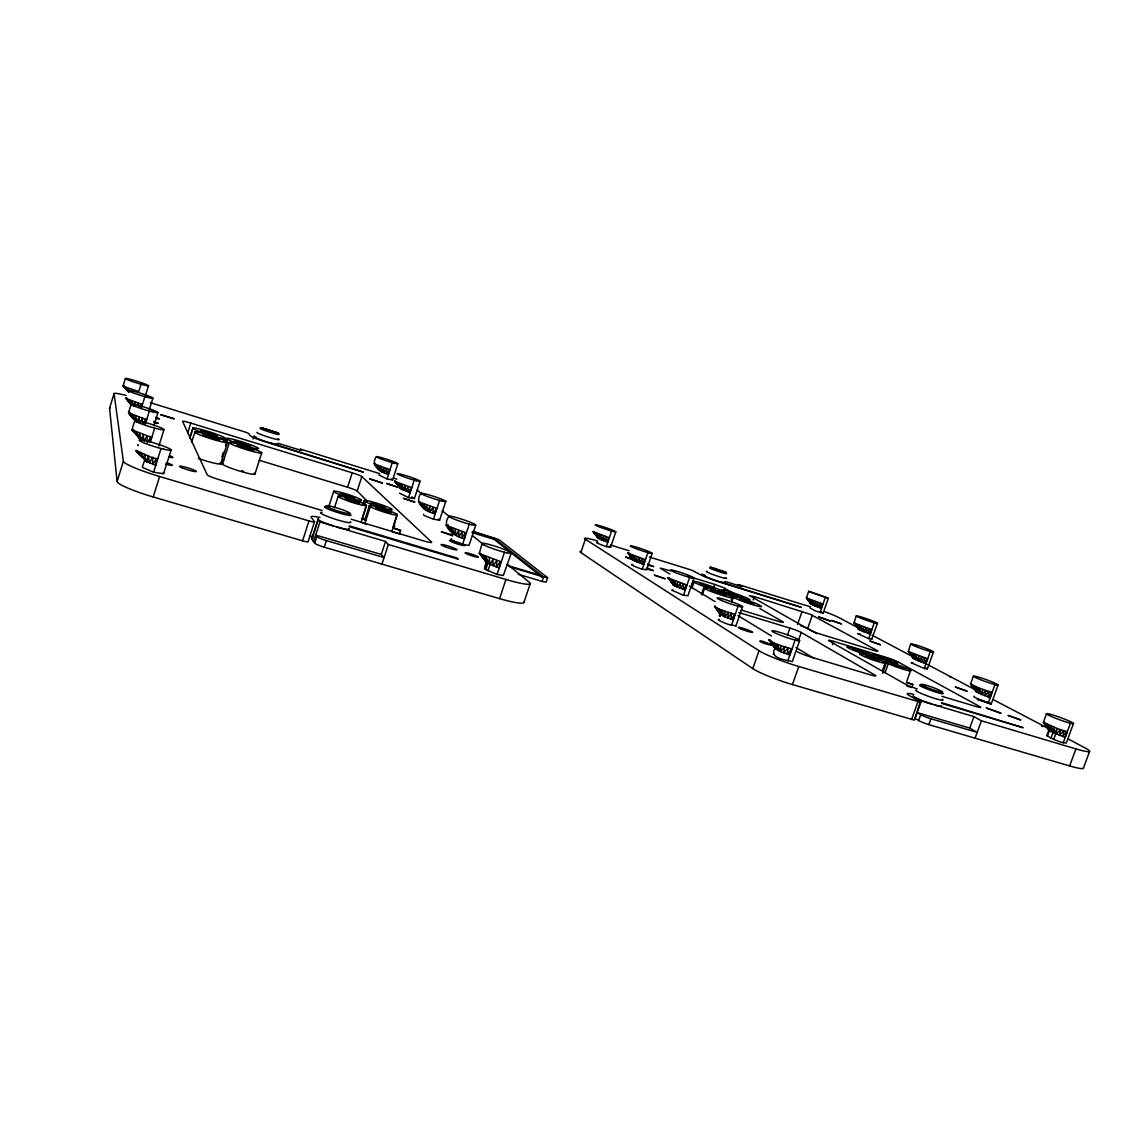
<?xml version="1.0" encoding="UTF-8"?>
<svg xmlns="http://www.w3.org/2000/svg" width="1147" height="1147" viewBox="0 0 1147 1147"><rect width="100%" height="100%" fill="white"/><g stroke="black" fill="none" stroke-linecap="round" stroke-linejoin="round"><path stroke-width="1.5" d="M776.175 648.069C775.1 650.736 786.555 653.36 789.867 655.009L791.258 648.858C785.509 646.736 770.87 643.51 769.938 639.653M725.019 611.251L724.875 616.771L733.32 619.953L734.553 614.276C730.467 612.699 714.524 608.871 715.499 606.161M780.935 645.589L780.562 651.467L774.268 642.965L777.996 650.277L771.702 641.79M815.187 601.587L814.829 605.874L821.496 608.326L822.499 603.939L806.484 597.917L808.664 591.336L828.349 598.29L823.116 613.158L815.603 611.021L809.983 608.01M863.591 626.965L863.06 631.481L870.243 634.133L871.333 629.459L854.028 622.907L856.293 615.867M141.21 407.027L141.611 404.289L125.611 398.281L127.159 398.195M145.182 423.788L145.827 419.358L128.507 412.777L131.131 404.303A14.079 1.176 17.4 0 1 147.662 408.203L150.917 409.336A14.079 1.176 17.4 0 1 151.691 411.701L148.479 410.841A14.079 1.176 17.4 0 1 131.145 404.317M150.099 441.939L150.816 437.122L131.919 429.881L134.787 420.648A15.312 1.405 17.3 0 1 152.737 424.734L156.279 425.953A15.312 1.405 17.3 0 1 157.196 428.763L153.698 427.845A15.312 1.405 17.3 0 1 134.787 420.662M918.905 655.984L918.173 660.715L925.959 663.611L927.163 658.622L908.324 651.467L910.675 643.868M775.243 648.141C768.189 658.249 785.867 659.998 792.319 661.547L799.631 640.7M982.75 689.476L981.746 694.451L990.248 697.634L991.582 692.286L979.538 688.286L970.577 683.956L973.387 676.171M719.456 619.409A13.434 1.305 19.1 0 0 729.005 624.628L735.915 625.803M134.328 405.522L135.131 402.296L135.561 405.149M137.955 420.662L138.83 417.207L139.504 421.824M133.712 429.652L131.919 429.881L141.741 440.376L143.189 434.813L144.164 441.452L147.017 436.018L147.275 442.642L150.816 437.122L151.791 437.38M1073.492 723.47L1066.266 743.141L1060.66 742.095L1053.835 739.442L1057.262 728.546L1043.397 722.223L1046.465 713.807M319.941 517.469A23.542 2.695 17.7 0 0 311.224 517.311L314.522 521.742L308.142 541.556A6.653 0.846 17.5 0 1 302.579 540.825L153.211 496.981A36.288 4.531 16.9 0 1 117.109 481.539L109.567 408.232L114.055 393.65A26.08 2.108 17.4 0 1 126.17 395.486M124.579 385.779L123.13 385.808L128.665 392.102L123.13 385.808L125.381 378.51A12.115 0.86 17.5 0 1 139.647 382.094L142.457 383.055A12.115 0.86 17.5 0 1 143.017 384.804L140.249 384.044A12.115 0.86 17.5 0 1 125.381 378.524M141.024 384.259L138.758 391.571L124.794 386.811L128.837 391.629M117.109 481.539L123.389 461.309L114.055 393.65M141.626 407.142L144.88 396.647M145.339 395.901L148.493 385.722M149.282 409.723L152.881 398.138M145.397 423.845L149.368 411.085M153.913 425.695L157.999 412.576M171.204 449.896L163.491 473.783L153.612 472.206L142.959 467.661L142.3 466.944L144.823 459.847M150.343 441.996L154.673 428.103M158.874 446.054L164.007 429.58M153.612 472.206L161.024 448.491M153.211 496.981L159.619 476.507A36.331 4.129 17.1 0 1 123.389 461.309M187.692 433.007L190.803 423.085L352.244 472.808A8.918 0.76 18 0 1 361.85 476.564L431.516 542.029A10.94 1.176 18.1 0 1 423.243 540.811L351.211 519.233M189.671 437.968L193.054 427.917A16.961 1.462 17.5 0 1 209.958 431.989A16.961 1.462 17.5 0 1 225.013 438.125L223.995 441.366M190.001 437.652L193.054 427.917M191.578 442.125L195.019 431.86A17.277 1.52 17.5 0 1 205.93 434.082L210.116 435.315A17.277 1.52 17.5 0 1 226.719 441.581L227.593 442.269L220.855 463.574A17.248 1.735 17.4 0 1 198.374 458.442M223.751 441.695L225.013 438.125M225.601 441.853L226.619 438.627A16.789 1.462 17.6 0 1 241.329 441.624A16.789 1.462 17.6 0 1 258.548 448.448A16.789 1.462 17.6 0 1 243.967 445.495L239.752 444.147A16.789 1.462 17.6 0 1 227.479 439.287L226.619 438.627M221.858 457.108L223.393 452.248M225.429 445.767L227.479 439.287M254.06 473.166A17.09 1.721 17.5 0 1 242.175 471.833A17.09 1.721 17.5 0 1 222.489 464.076L229.457 442.427A17.105 1.52 17.6 0 1 240.024 444.549L244.139 445.767A17.105 1.52 17.6 0 1 261.745 452.764L254.992 473.912M253.157 439.029L254.161 435.889L255.078 437.079A12.144 0.989 17.7 0 0 269.402 442.67L363.398 472.148L268.197 442.756A17.205 1.405 17.7 0 1 250.247 435.717L248.555 433.451L245.472 432.132L150.3 402.669M302.579 540.825L308.987 520.91A6.667 0.774 17.6 0 0 314.522 521.742M523.749 601.788A33.32 4.129 18.3 0 1 499.576 598.634L324.243 547.176A8.889 1.133 17.6 0 1 314.737 543.176L311.712 539.004L317.991 519.491A16.617 1.907 17.7 0 1 318.163 518.659M311.927 539.162L318.221 519.648L319.999 521.971L385.535 541.47L388.331 544.495L505.956 579.464A33.349 3.771 18.4 0 0 529.269 582.275L507.146 564.08M319.999 521.971L313.461 541.585M314.737 543.176L316.844 536.595L315.769 535.09L381.306 554.431L384.059 557.571L326.379 540.581A8.904 1.104 17.6 0 1 316.844 536.595M328.917 506.171L333.734 491.231M334.379 508.006L338.193 496.178M324.243 547.176L326.379 540.581M367.226 501.196L357.176 491.031A8.918 0.832 17.9 0 0 347.57 487.231L352.244 472.808M357.176 491.031L361.85 476.564M379.714 470.628L374.28 463.847L389.363 469.424L388.518 474.256C380.919 472.722 369.707 465.352 376.46 456.635M363.198 504.207L364.259 500.909A14.624 1.419 18 0 1 375.8 502.902A14.624 1.419 18 0 1 391.729 509.239L391.858 509.669A14.624 1.419 18 0 1 380.259 507.289L376.603 506.128A14.624 1.419 18 0 1 365.291 501.612L364.259 500.909M364.216 504.924L365.291 501.612M362.094 518.63L365.936 520.222L362.094 518.63L366.452 505.153A14.997 1.491 17.9 0 0 350.322 498.701L346.752 497.669A14.997 1.491 17.9 0 0 338.465 496.823A14.997 1.491 17.9 0 0 353.233 502.73A14.997 1.491 17.9 0 0 366.538 505.583L361.061 522.458M364.889 519.462L369.262 506.013A14.882 1.477 18 0 1 377.478 506.988L380.99 508.006A14.882 1.477 18 0 1 397.206 514.473L391.887 531.692L399.744 534.043L400.203 530.072L392.833 527.864L397.206 514.473M366.768 524.58A14.868 1.62 17.9 0 1 364.846 523.591L370.309 506.73L369.262 506.013M378.768 474.944L387.012 478.901L392.303 462.628M387.012 478.901L392.589 479.962L397.851 463.761M390.654 512.537L391.729 509.239M381.306 554.431L385.535 541.47M381.937 564.109L388.331 544.495M394.224 528.466L394.683 524.58M399.529 493.196L408.533 497.597L414.239 480.149M408.533 497.597L414.397 498.615L420.06 481.267M421.035 493.282C413.207 503.447 426.383 511.978 435.2 513.842L436.204 508.279L418.583 501.669L424.777 509.454M423.515 514.272L424.046 515.447L433.437 519.204L439.602 500.422M433.437 519.204L439.602 520.179L445.739 501.497M448.979 516.25C440.505 527.319 454.958 536.667 464.478 538.674L465.596 532.652L446.355 525.383M457.624 542.302A8.029 0.832 18.2 0 1 464.205 545.657A8.029 0.832 18.2 0 1 451.961 541.972A8.029 0.832 18.2 0 1 453.768 541.14L462.556 544.481L469.281 524.122M462.556 544.481L469.051 545.37L475.733 525.154M482.07 543.463L479.26 553.485L486.486 562.589L499.203 568.109L500.436 561.557L479.26 553.485M472.019 532.638L493.554 539.19L494.472 538.43L542.072 575.808L508.322 565.7M511.275 553.155L503.318 575.479L497.081 574.446L484.392 568.898L486.127 562.016L483.661 557.428M485.21 566.489L486.772 561.772L480.521 554.03M542.044 575.751L541.671 576.855L494.142 539.42L494.472 538.43M485.711 569.772L487.805 563.464L482.787 555.42L490.027 564.568L487.919 570.891M497.081 574.446L504.479 552.237M499.576 598.634L505.956 579.464M523.935 602.419L530.244 583.608M541.284 576.798L541.656 575.694M518.243 574.26L542.101 581.4L543.592 576.955L547.707 577.773L499.217 539.821L473.008 531.305M547.563 577.471L546.216 582.189L542.101 581.4M913.829 694.451A21.392 2.136 19.8 0 0 909.37 695.569L920.31 701.907L914.36 720.13L792.419 684.573A31.844 3.685 19.5 0 1 752.79 668.615L580.869 552.567L585.357 539.248A23.27 1.85 18.7 0 1 597.587 541.026M597.759 542.416A10.782 0.86 18.7 0 0 604.397 545.958L606.319 546.617L611.595 531.032M606.319 546.617L610.577 547.291L615.824 531.778M632.743 564.553A11.527 0.975 18.8 0 0 640.155 568.539L642.22 569.242L647.897 552.596M642.22 569.242L646.578 569.844L652.227 553.27M672.888 589.945L671.726 590.16L683.483 595.25L689.619 577.371M694.035 577.973L687.928 595.737L683.483 595.25M690.938 588.038L693.161 581.572A15.212 1.247 19 0 1 704.344 583.981A15.212 1.247 19 0 1 720.976 590.476L721.821 591.106L720.703 594.332M692.286 587.049L693.964 582.174L693.161 581.572M701.434 594.447L703.699 587.866A15.485 1.29 19 0 1 709.821 588.712L713.176 589.701A15.485 1.29 19 0 1 730.152 595.967L731.958 596.913A15.485 1.29 19 0 1 723.427 595.766A15.485 1.29 19 0 1 704.53 588.497L703.699 587.866M702.265 595.092L704.53 588.497M713.62 587.809L714.782 584.44L723.255 587.522L735.542 594.461M721.205 594.117L722.323 590.891A15.155 1.233 19 0 1 730.61 592.038A15.155 1.233 19 0 1 749.091 599.121A15.155 1.233 19 0 1 740.919 598.017L737.263 596.841A15.155 1.233 19 0 1 724.087 591.795L722.323 590.891M723.714 591.68L724.89 588.311M735.227 614.448L730.911 619.122L731.614 613.43L727.714 617.918L728.374 612.398L724.875 616.771L720.273 614.276L717.936 610.061M731.299 599.953L732.431 596.669A15.427 1.276 19.1 0 1 738.31 597.458L741.622 598.419A15.427 1.276 19.1 0 1 760.533 605.688A15.427 1.276 19.1 0 1 752.203 604.584A15.427 1.276 19.1 0 1 733.334 597.329L732.431 596.669M731.628 602.247L733.334 597.329M731.413 625.459L738.094 606.175M735.829 626.133L742.496 606.935M753.221 599.967L754.382 596.641L810.585 614.405L876.968 650.478A9.018 0.76 19.4 0 1 872.996 650.177L821.166 634.377A8.875 0.76 19.3 0 1 810.083 630.104L749.564 595.608L754.382 596.641M752.79 668.615L759.013 650.736L585.357 539.248M787.602 634.764L789.925 628.083A9.176 0.817 19.3 0 1 801.266 632.47L874.86 675.024A10.194 0.989 19.6 0 1 870.358 674.852L810.384 656.873A10.466 1.032 19.4 0 1 797.351 651.754M797.509 624.527L802.126 611.337M787.774 660.987L795.115 640.04M798.341 640.829L801.266 632.47M816.85 633.646L807.674 628.441L812.32 615.222M792.419 684.573L798.771 666.507L920.926 702.365L920.31 701.907M819.99 612.598L825.238 597.673M832.45 644.671L833.611 641.374L886.187 657.36A9.09 0.789 19.5 0 1 897.628 661.747L979.524 706.423A10.108 0.932 19.9 0 1 975.839 706.466L941.974 696.315M857.526 633.545L868.637 638.664L874.272 622.778M868.637 638.664L871.792 639.18L877.412 623.337M871.118 658.493L872.179 655.496L871.147 654.822A13.492 1.176 19.5 0 0 855.218 648.614A13.492 1.176 19.5 0 0 847.418 647.395A13.492 1.176 19.5 0 0 861.956 653.374L865.139 654.392A13.492 1.176 19.5 0 0 872.179 655.496M872.38 658.507L873.441 655.525A13.449 1.161 19.5 0 1 879.29 655.926A13.449 1.161 19.5 0 1 896.223 662.436L897.298 663.124A13.449 1.161 19.5 0 1 890.473 662.077L887.319 661.073A13.449 1.161 19.5 0 1 875.261 656.428L873.441 655.525M874.2 659.425L875.261 656.428M882.487 670.321L885.197 662.722L884.108 662.02A13.721 1.219 19.5 0 0 866.903 655.381L864.092 654.579A13.721 1.219 19.5 0 0 861.354 655.252A13.721 1.219 19.5 0 0 877.111 661.332A13.721 1.219 19.5 0 0 885.197 662.722M882.66 673.346L886.43 662.722A13.692 1.204 19.6 0 1 889.513 662.278L892.294 663.081A13.692 1.204 19.6 0 1 909.542 669.719L910.661 670.436L906.876 681.017M885.068 672.773L888.308 663.669L886.43 662.722M896.237 666.092L897.628 661.747M906.747 682.264L912.84 684.487L911.75 687.497L906.876 686.049M913.069 662.894L911.263 662.78L924.224 668.472L930.317 651.467M924.224 668.472L927.393 668.902L933.457 651.955M911.55 719.542L917.858 701.907M915.564 697.634L921.328 700.946L915.077 718.395L918.618 720.531A8.072 0.889 20 0 0 928.884 724.632L1069.649 765.938A31.184 3.212 20.3 0 0 1083.442 767.931M918.618 720.531L920.711 714.696L917.156 712.588L969.745 728.101L977.187 732.388L930.977 718.768A8.072 0.875 19.9 0 1 920.711 714.696M928.884 724.632L930.977 718.768M969.745 728.101L973.918 716.603L921.328 700.946M975.093 738.181L981.388 720.789L973.918 716.603M986.248 701.792L991.395 704.33L977.33 699.283L988.356 702.853L994.979 684.573M988.356 702.853L991.51 703.183L998.105 684.974M1053.835 739.442L1046.795 735.657L1048.845 730.066L1045.806 723.728M1047.34 736.216L1049.39 730.625L1045.347 723.585L1050.81 731.471L1062.739 736.46L1065.262 737.335L1067.327 731.686M1050.967 738.181L1053.032 732.56L1050.423 725.908L1055.9 733.808L1060.774 729.764L1066.753 731.557L1062.739 736.46L1064.015 730.782L1059.211 735.141L1060.774 729.764L1057.262 728.546M1063.183 742.969L1070.438 723.212M1069.649 765.938L1075.915 748.891A31.213 2.925 20.2 0 0 1085.048 747.901L1067.685 738.711M1083.356 768.347L1089.578 751.486M140.378 422.096L142.343 418.325L142.529 422.913M485.74 556.682L490.027 564.568L493.024 559.335L492.981 565.829L496.852 560.539L496.465 567.163L500.436 561.557L501.311 561.772M140.106 406.64L141.611 404.289L142.429 404.518M143.404 423.171L145.827 419.358L146.73 419.587M223.751 460.492L221.873 460.377M229.457 442.427L229.228 442.771A17.105 1.52 17.6 0 0 246.763 449.753A17.105 1.52 17.6 0 0 261.745 452.764M669.131 577.615L667.955 577.787L686.35 584.884L685.232 590.146L674.078 585.587L670.938 580.511M195.019 431.86L194.703 432.19A17.277 1.52 17.5 0 0 212.238 439.172A17.277 1.52 17.5 0 0 227.593 442.269M633.373 559.75L627.954 553.098L629.173 553.026M139.576 438.928L138.629 435.76M130.17 412.648C123.69 410.425 143.045 429.222 133.038 416.762M255.021 437.122L255.279 436.964A12.144 0.989 17.7 0 1 256.096 437.007M1043.784 722.008L1048.845 730.066L1049.39 730.625L1043.397 722.223L1050.81 731.471M593.128 531.62L598.447 538.402L603.394 540.581L607.824 542.173L608.756 537.556L593.128 531.62L598.447 538.402M479.589 552.711L486.486 562.589M971.065 683.827L976.097 691.713L970.577 683.956L976.097 691.713L981.746 694.451L985.976 690.58L984.714 695.641L988.986 691.541L987.925 696.831L992.141 692.415M453.022 533.771L446.111 524.939L453.423 533.14M425.265 508.953L418.411 501.296L424.605 509.067L422.985 505.999M913.514 657.891L909.514 652.442M908.639 651.052L913.213 658.321L918.173 660.715L921.887 657.016L920.869 661.79L924.711 657.919L923.808 662.88L927.694 658.751M401.149 488.249L394.711 481.08L400.618 488.636L410.167 492.608L411.085 487.446L394.826 481.396L400.618 488.636M773.221 654.234L774.11 653.991M380.274 470.327L377.564 466.428M854.028 622.907L858.673 629.359L853.898 622.635L858.673 629.359L863.06 631.481L866.358 627.925L865.526 632.441L869.01 628.771L868.25 633.445L871.849 629.588M720.388 613.96L721.334 613.96M822.987 604.068L819.618 607.695L820.277 603.279L817.108 606.763L817.782 602.476L814.829 605.874L810.9 603.996L806.441 597.702L811.459 603.781L809.882 600.87M828.349 598.29L808.664 591.336M446.785 524.796L448.319 524.953M720.431 615.724L719.112 615.738L720.187 616.412M710.825 567.794C702.781 566.632 735.155 577.4 724.402 572.353M452.778 535.907L441.294 531.749L452.233 534.875M156.236 418.454L159.476 418.884L155.806 417.178M791.96 649.016L787.243 654.091L788.104 647.969L783.716 652.758L784.591 646.851L780.562 651.467L777.422 644.27M466.399 532.853L465.596 532.652L461.983 537.814L462.27 531.692L458.814 536.61L458.757 530.574L456.148 535.477L449.466 527.061L454.183 534.516L447.502 526.115M858.788 633.775L860.121 634.105M157.842 458.657C151.547 460.105 123.518 441.108 142.73 457.381M686.981 585.042L683.01 589.386L683.598 584.081L680.085 588.296L680.572 583.106L677.504 587.25L671.97 579.923L675.454 586.332L669.934 579.006M436.964 508.479L432.906 513.053L433.122 507.375L429.996 511.949L429.881 506.343L427.573 510.945L421.365 503.146L425.795 510.1L419.587 502.3M645.46 559.736L627.954 553.098M153.999 422.67L158.257 423.401L153.598 421.408M411.787 487.633L408.045 491.877L408.203 486.586L405.364 490.873L405.192 485.625L403.142 489.97L395.729 481.941M609.329 537.714L605.903 541.513L606.304 536.825L603.394 540.581L603.652 535.979L601.229 539.721L596.311 533.283L599.537 538.975L594.619 532.538M1041.49 726.209L1042.996 726.61M390.037 469.61L386.539 473.582L386.668 468.621L384.059 472.65L383.844 467.718L382.008 471.818L375.083 464.334M455.646 541.671L454.241 541.284A14.065 1.448 18.2 0 1 451.531 538.904M712.129 568.109L713.706 568.568M633.259 560.008L625.502 557.026L633.918 559.507M349.362 525.871L456.965 558.001L458.255 559.191L349.118 526.645M941.916 702.753L1023.095 727.7L941.443 703.355M159.619 476.507L308.987 520.91M981.388 720.789L1075.915 748.891M400.833 530.703L392.833 527.864M906.331 682.537L912.84 684.487M322.063 510.487L219.163 479.647A11.757 1.276 17.3 0 1 207.163 474.7L182.559 421.365A9.133 0.774 17.5 0 1 190.803 423.085M509.497 566.747L543.592 576.955M362.323 522.831L364.846 523.591M219.995 462.858L222.747 463.675M220.855 463.574L222.489 464.076M738.783 612.541L789.925 628.083M472.349 531.649L493.884 538.201M259.208 460.262L347.57 487.231M741.134 610.003L778.096 621.258A9.104 0.789 19.2 0 0 782.741 621.76L759.902 608.555M670.536 570.819L660.185 568.095L669.719 574.059M687.555 576.066L714.782 584.44M379.901 473.682L300.227 449.036L301.632 450.556L278.104 443.287M610.419 544.968L629.029 550.732M649.331 557.012L691.483 570.073L701.032 574.977A15.657 1.219 19 0 0 720.173 582.26L801.194 607.279L720.058 581.816M810.571 606.878L738.123 584.468L742.123 586.719L725.42 581.558M704.961 575.235L701.663 574.203L704.817 576.023A11.054 0.86 19 0 0 718.968 581.486A11.054 0.86 19 0 0 724.072 581.945M648.184 565.27L653.79 566.589L647.51 563.966M646.98 567.966L653.432 570.69L646.062 568.797M984.441 701.118L979.853 699.67A13.104 1.161 19.8 0 1 974.333 696.301M800.448 625.502L807.674 628.441M151.461 410.741L152.666 411.2M949.53 676.529L950.677 677.074M391.299 479.002L392.589 479.962M411.701 496.938L412.934 497.511M820.965 611.81L823.116 613.158M859.261 628.398L838.729 617.53A22.739 1.706 19.2 0 0 824.163 611.48M871.892 635.08L912.94 656.801M927.149 664.328L976.097 690.236M993.044 699.512L1048.731 728.675M609.043 546.33L610.577 547.291M633.646 560.367L628.456 553.528L633.646 560.367L643.84 564.496L644.858 559.578L641.775 563.779L642.263 558.804L639.065 562.776L639.438 557.901L636.714 561.829L631.51 554.976L634.865 561.012L629.66 554.159M795.989 647.525L814.241 658.536M689.447 586.074L713.362 600.627A8.99 0.803 19 0 0 715.111 601.501M737.894 615.552L771.429 635.968M926.116 667.912L927.393 668.902M870.788 638.349L871.792 639.18M413.321 497.698L414.397 498.615M438.355 519.118L439.602 520.179M317.991 519.491L319.095 520.265A16.617 1.907 17.7 0 0 333.304 525.899M417.236 490.156L421.379 493.568M442.125 510.63L449.05 516.308M472.564 535.649L483.633 544.739M704.889 576.095L704.502 575.765A11.054 0.86 19 0 1 704.645 575.608M135.547 421.121L136.092 421.637L130.457 414.038L136.507 421.207M163.161 472.65L163.863 473.381M144.393 460.219L155.734 465.438L156.781 458.384L152.881 464.435L152.608 457.209L149.454 463.101L148.407 455.875L146.787 461.911L136.006 450.341L142.615 457.467M131.919 429.881L139.977 438.627L136.393 433.509M128.507 412.777L135.919 420.877L128.894 412.562M123.13 385.808L127.389 390.51L123.475 385.664M139.59 433.566L141.741 440.376L132.507 430.455M132.335 429.609L134.514 432.19M136.694 434.77L139.977 438.627M129.037 413.278L136.092 421.637M131.762 404.561L127.403 399.385L131.575 405.034M125.984 398.095L131.03 404.719M126.098 398.712L131.532 405.163M394.711 481.08L400.489 488.321L398.998 485.496M374.209 463.589L378.539 469.008M480.579 554.331L487.805 563.464M667.955 577.787L674.078 585.587M716.703 607.867L722.596 615.724L718.983 608.899L724.875 616.771L721.821 610.046M715.155 607.035L721.033 614.878M714.409 606.448L720.273 614.276L717.879 610.218M776.175 649.288L769.895 640.815L775.243 648.557L770.813 641.144L773.479 645.317M768.963 640.112L775.243 648.557L768.977 639.711M593.544 531.979L598.031 538.029L595.107 532.896M808.535 598.992L812.965 605.086L810.399 599.781L814.829 605.874L812.664 600.67M811.617 604.44L807.201 598.361L810.857 603.766M806.484 597.917L810.9 603.996L807.058 597.716M856.35 624.14L861.01 630.592L858.4 625L863.06 631.481L860.867 625.975M859.504 629.875L854.486 622.62M668.572 578.274L673.475 585.085L670.866 580.611M910.99 652.872L915.894 659.74L913.27 653.833L918.173 660.715L915.966 654.894M914.202 658.923L908.324 651.467M714.524 606.146L720.273 614.276M977.287 692.415L970.936 684.386M668.156 577.558L673.475 585.085M628.198 552.94L633.144 559.937L630.764 555.793M974.032 686.006L979.208 693.362L976.57 687.096L981.746 694.451L979.538 688.286M374.854 463.574L378.668 469.008M140.895 454.212L142.859 457.036M1047.569 724.66L1053.032 732.56M1043.928 722.753L1049.39 730.625M141.024 453.18L146.787 461.911L144.45 454.499M136.479 432.362L141.741 440.376M132.679 414.985L136.55 420.906M126.686 387.6L129.181 391.457M129.453 400.246L133.038 405.766M909.557 652.514L913.213 658.321L910.532 652.614M630.85 555.722L632.542 558.403M483.991 557.299L485.841 560.281M378.61 465.854L382.008 471.818L381.105 466.772M399.557 483.604L403.142 489.97L402.239 484.608M423.788 504.15L427.573 510.945L426.684 505.239M452.133 528.179L456.148 535.477L455.302 529.384M974.663 688.286L976.197 691.125L973.703 686.91M449.81 527.735L452.778 533.312M598.476 534.144L601.229 539.721L600.985 535.061M633.861 555.922L636.714 561.829L636.571 556.912M674.551 580.956L677.504 587.25L677.49 582.045M1053.735 727.227L1055.9 733.808M135.532 416.074L137.023 420.82M132.091 401.249L133.468 405.665M131.962 389.493L132.364 392.159M489.224 558.015L490.027 564.568M138.386 403.343L138.5 406.167M393.966 478.184A24.517 2.007 18.1 0 1 396.848 479.202M109.567 408.232A26.066 2.308 17.3 0 1 110.341 407.845M348.975 528.423A16.617 1.907 17.7 0 1 336.86 526.989M311.712 539.004A16.603 2.079 17.6 0 1 313.16 538.029M350.437 521.77A15.929 1.764 17.8 0 1 333.705 518.716A15.929 1.764 17.8 0 1 322.092 512.379M349.649 514.1A13.85 1.477 17.8 0 1 337.548 512.494A13.85 1.477 17.8 0 1 325.934 506.558M309.575 536.022A23.514 2.954 17.6 0 1 312.228 536.452M276.871 443.559A12.144 0.989 17.7 0 1 269.402 442.67M277.947 438.742A11.642 0.918 17.8 0 1 269.574 437.48A11.642 0.918 17.8 0 1 257.243 432.39M278.162 433.681A10.122 0.774 17.8 0 1 275.223 433.767A10.122 0.774 17.8 0 1 262.677 429.666A10.122 0.774 17.8 0 1 261.946 428.376M275.409 432.519A10.122 0.774 17.8 0 1 276.972 433.15M138.257 445.667A15.241 1.577 17.2 0 1 138.07 444.749M166.659 462.685A7.599 0.817 17.1 0 1 172.294 465.324A7.599 0.817 17.1 0 1 165.369 463.99M170.315 455.961A8.66 0.903 17.2 0 1 169.168 457.108M397.349 514.931A14.882 1.477 18 0 1 385.564 512.523A14.882 1.477 18 0 1 370.309 506.73M243.594 471.274A8.832 0.889 17.5 0 1 241.63 470.772M224.769 438.455A16.961 1.462 17.5 0 1 209.973 435.071L205.729 433.709A16.961 1.462 17.5 0 1 192.739 428.218M725.191 577.514A10.595 0.789 18.9 0 1 717.033 575.995A10.595 0.789 18.9 0 1 707.197 571.478M833.611 641.374A9.319 0.817 19.4 0 0 829.238 640.987L905.112 684.071A10.366 0.989 19.7 0 0 917.113 688.845M798.771 666.507A31.872 3.355 19.4 0 1 759.013 650.736M580.869 552.567A23.255 2.022 18.7 0 1 580.683 551.392M941.429 705.778A15.097 1.505 19.8 0 1 934.834 704.975M931.938 704.086A15.097 1.505 19.8 0 1 917.127 698.423L915.177 697.433A15.097 1.505 19.8 0 1 913.213 695.699M942.232 699.254A14.481 1.391 19.8 0 1 929.314 696.63A14.481 1.391 19.8 0 1 916.568 690.093M942.619 692.96A12.588 1.176 19.7 0 1 930.074 690.15A12.588 1.176 19.7 0 1 921.457 685.175M910.661 670.436A13.692 1.204 19.6 0 1 903.807 669.432A13.692 1.204 19.6 0 1 888.308 663.669M721.821 591.106A15.212 1.247 19 0 1 712.502 589.3L708.817 588.11A15.212 1.247 19 0 1 693.964 582.174M772.017 645.216C756.705 642.736 754.884 636.8 772.017 645.216M754.425 603.982C735.887 600.053 733.822 594.863 754.425 603.982M743.07 597.444L728.359 592.555L743.07 597.444M725.822 595.221L710.753 590.203L725.822 595.221M714.896 588.798L700.086 583.866L714.896 588.798M726.065 572.382L710.394 567.12L726.065 572.382M665.059 578.719L654.45 575.192L665.059 578.719M174.057 418.784L160.637 414.655L174.057 418.784M278.578 433.122L261.229 427.616L278.578 433.122M1020.615 719.915L1008.285 715.484L1020.615 719.915M1000.901 713.205L986.377 707.986L1000.901 713.205M966.95 691.168L955.422 687.024L966.95 691.168M904.725 668.644L891.319 663.826L904.725 668.644M891.434 661.346L878.272 656.629L891.434 661.346M414.712 502.071L403.543 498.357L414.712 502.071M879.19 660.901L865.77 656.084L879.19 660.901M866.272 653.704L853.081 648.973L866.272 653.704M397.321 487.031L386.754 483.518L397.321 487.031M880.366 644.757L870.086 641.101L880.366 644.757M382.41 483.073L369.821 478.887L382.41 483.073M841.324 623.839L831.632 620.513L841.324 623.839M830.256 621.029L818.7 616.928L830.256 621.029M1071.929 723.556L1069.864 723.083A14.381 1.19 20 0 1 1048.501 715.183A14.381 1.19 20 0 1 1056.1 716.029L1059.556 717.219A14.381 1.19 20 0 1 1071.929 723.556M796.95 640.47L794.398 639.868A14.696 1.376 19.3 0 1 773.064 631.897A14.696 1.376 19.3 0 1 783.96 633.66L787.559 634.908A14.696 1.376 19.3 0 1 796.95 640.47M996.413 684.917L994.42 684.444A13.119 1.032 19.7 0 1 974.979 677.289A13.119 1.032 19.7 0 1 982.678 678.422L985.861 679.526A13.119 1.032 19.7 0 1 996.413 684.917M506.716 552.797L503.605 552.022A15.384 1.534 18.4 0 1 482.443 544.022A15.384 1.534 18.4 0 1 497.153 546.861L500.881 548.151A15.384 1.534 18.4 0 1 506.716 552.797M739.844 606.605L737.421 606.003A13.463 1.161 19.1 0 1 718.036 598.806A13.463 1.161 19.1 0 1 728.603 600.756L731.901 601.888A13.463 1.161 19.1 0 1 739.844 606.605M931.694 651.811L929.773 651.324A12.087 0.903 19.5 0 1 911.951 644.8A12.087 0.903 19.5 0 1 919.636 646.134L922.589 647.152A12.087 0.903 19.5 0 1 931.694 651.811M163.777 449.194L159.949 448.219A16.789 1.692 17.2 0 1 139.16 440.233A16.789 1.692 17.2 0 1 158.802 444.448L162.688 445.81A16.789 1.692 17.2 0 1 163.777 449.194M471.374 524.666L468.478 523.921A14.108 1.29 18.3 0 1 449.251 516.709A14.108 1.29 18.3 0 1 463.058 519.591L466.471 520.767A14.108 1.29 18.3 0 1 471.374 524.666M691.268 577.801L688.974 577.213A12.431 1.004 18.9 0 1 671.21 570.661A12.431 1.004 18.9 0 1 681.418 572.711L684.458 573.772A12.431 1.004 18.9 0 1 691.268 577.801M875.605 623.122L873.756 622.635A11.212 0.789 19.3 0 1 857.296 616.642A11.212 0.789 19.3 0 1 864.924 618.118L867.662 619.05A11.212 0.789 19.3 0 1 875.605 623.122M441.552 500.924L438.842 500.221A13.018 1.09 18.2 0 1 421.236 493.654A13.018 1.09 18.2 0 1 434.24 496.536L437.394 497.612A13.018 1.09 18.2 0 1 441.552 500.924M649.46 553.012L647.281 552.424A11.556 0.875 18.8 0 1 630.893 546.416A11.556 0.875 18.8 0 1 640.729 548.538L643.567 549.513A11.556 0.875 18.8 0 1 649.46 553.012M416.06 480.65L413.522 479.962A12.101 0.946 18.2 0 1 397.278 473.955A12.101 0.946 18.2 0 1 409.565 476.794L412.476 477.797A12.101 0.946 18.2 0 1 416.06 480.65M613.086 531.434L611.021 530.875A10.796 0.76 18.7 0 1 595.809 525.326A10.796 0.76 18.7 0 1 605.286 527.462L607.924 528.38A10.796 0.76 18.7 0 1 613.086 531.434M394.023 463.101L391.629 462.442A11.298 0.817 18.1 0 1 376.546 456.907A11.298 0.817 18.1 0 1 388.188 459.689L390.898 460.621A11.298 0.817 18.1 0 1 394.023 463.101M147.017 397.235L144.049 396.418A13.018 1.004 17.5 0 1 128.048 390.439A13.018 1.004 17.5 0 1 143.361 394.167L146.372 395.213A13.018 1.004 17.5 0 1 147.017 397.235M349.663 497.999L345.978 496.837A14.725 1.434 17.9 0 1 333.619 491.346A14.725 1.434 17.9 0 1 346.781 494.085A14.725 1.434 17.9 0 1 361.506 500.063L361.577 500.479A14.725 1.434 17.9 0 1 349.663 497.999M330.006 508.121A12.474 1.319 17.8 0 0 349.706 513.67A12.474 1.319 17.8 0 0 334.695 507.261A12.474 1.319 17.8 0 0 330.006 508.121M468.162 554.488A7.025 0.76 18.3 0 0 478.428 557.198A7.025 0.76 18.3 0 0 468.664 553.27A7.025 0.76 18.3 0 0 468.162 554.488M378.997 509.54A7.742 0.76 18 0 0 390.597 512.68A7.742 0.76 18 0 0 380.202 508.537A7.742 0.76 18 0 0 378.997 509.54M347.957 500.135A7.8 0.774 17.9 0 0 359.742 503.332A7.8 0.774 17.9 0 0 349.391 499.203A7.8 0.774 17.9 0 0 347.957 500.135M343.311 495.103A7.656 0.746 17.9 0 0 354.896 498.257A7.656 0.746 17.9 0 0 344.76 494.214A7.656 0.746 17.9 0 0 343.311 495.103M373.822 504.365A7.599 0.746 18 0 0 385.22 507.476A7.599 0.746 18 0 0 375.04 503.418A7.599 0.746 18 0 0 373.822 504.365M205.6 436.118A8.918 0.789 17.5 0 0 219.536 440.018A8.918 0.789 17.5 0 0 208.396 435.588A8.918 0.789 17.5 0 0 205.6 436.118M237.3 442.47A8.674 0.76 17.6 0 0 250.763 446.24A8.674 0.76 17.6 0 0 239.78 441.896A8.674 0.76 17.6 0 0 237.3 442.47M203.42 432.075A8.76 0.76 17.5 0 0 217.113 435.903A8.76 0.76 17.5 0 0 206.188 431.587A8.76 0.76 17.5 0 0 203.42 432.075M240.11 446.699A8.832 0.789 17.6 0 0 253.817 450.513A8.832 0.789 17.6 0 0 242.605 446.083A8.832 0.789 17.6 0 0 240.11 446.699M182.273 467.904A8.889 0.961 17.2 0 0 196.237 471.632A8.889 0.961 17.2 0 0 185.255 467.116A8.889 0.961 17.2 0 0 182.273 467.904M444.721 546.603A8.316 0.889 18.2 0 0 456.936 549.829A8.316 0.889 18.2 0 0 445.495 545.226A8.316 0.889 18.2 0 0 444.721 546.603M925.529 686.895A11.327 1.047 19.7 0 0 942.461 692.128A11.327 1.047 19.7 0 0 927.565 685.691A11.327 1.047 19.7 0 0 925.529 686.895M741.019 628.943A7.642 0.746 19.2 0 0 752.633 632.441A7.642 0.746 19.2 0 0 742.826 628.212A7.642 0.746 19.2 0 0 741.019 628.943"/></g></svg>
